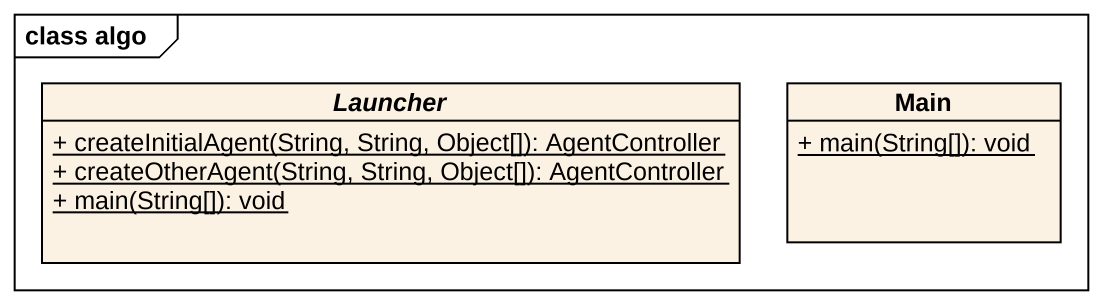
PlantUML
@startuml
mainframe class algo
hide circle
hide empty members
skinparam classAttributeIconSize 0
abstract class Launcher {
  {static} + createInitialAgent(String, String, Object[]): AgentController
  {static} + createOtherAgent(String, String, Object[]): AgentController
  {static} + main(String[]): void
}
class Main {
  {static} + main(String[]): void
}
@enduml
